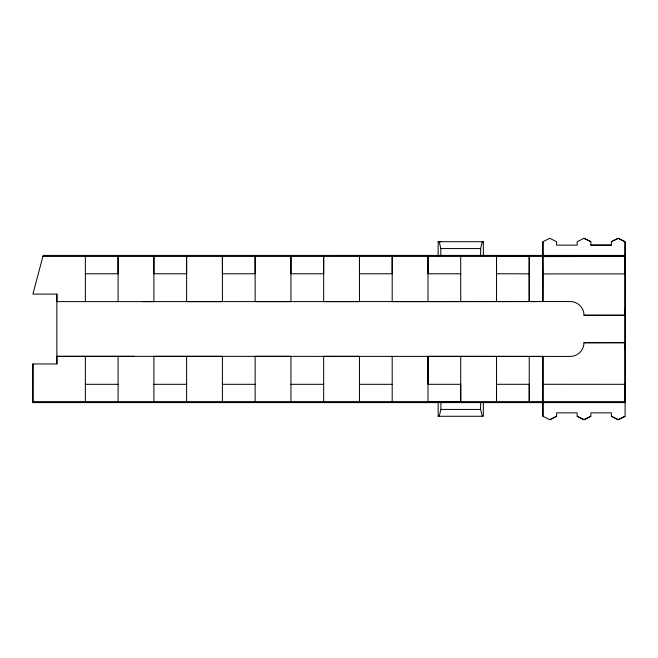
<?xml version="1.0" encoding="UTF-8"?>
<svg xmlns="http://www.w3.org/2000/svg" width="658" height="658" viewBox="0 0 658 658"><rect width="100%" height="100%" fill="white"/><g stroke="black" fill="none" stroke-linecap="round" stroke-linejoin="round"><path stroke-width="0.99" d="M153.89 401.635L153.89 356.34L570.264 356.414A13.695 13.695 0 0 0 583.95 342.719L625.059 342.719L625.1 402.606L32.9 402.589L32.925 363.948L56.884 363.948L56.884 356.34L134.306 356.34M56.859 363.932L56.859 294.101L32.9 294.101L43.173 255.411L625.1 255.419M118.086 301.619L118.086 256.439L118.086 273.761L85.367 273.761M427.996 401.635L427.996 356.34L542.957 356.422L542.924 401.627L542.94 356.43M438.162 401.906L438.17 416.284L439.199 416.284L440.909 409.44L440.909 402.597M427.996 401.61L460.715 401.635L460.723 384.313L427.996 384.321L427.996 356.34M496.527 301.578L496.519 256.431L529.213 256.48L529.205 301.57L529.197 256.521M542.924 255.411L542.924 241.716L549.775 238.295L556.61 241.716L556.619 245.138L577.156 245.138L577.148 241.716L583.991 238.295L590.843 241.716L590.843 245.138L611.381 245.138L611.381 241.716L618.224 238.295L625.075 241.716L625.084 416.284L618.232 419.705L611.381 416.284L611.389 412.862L590.843 412.862L590.843 416.284L583.991 419.705L577.156 416.284L577.156 412.862L556.619 412.862L556.619 416.284L549.767 419.705L542.924 416.284L542.924 402.597M32.925 401.635L625.092 401.627L625.092 384.313L542.932 384.288M625.084 349.538L625.084 308.462M625.1 273.744L625.075 241.716L618.216 238.295L611.381 241.716M543.047 273.925L542.891 256.48L542.908 301.561L543.047 273.925L625.059 273.901M583.95 342.728L625.059 342.678M56.884 356.34L222.42 356.34L222.42 401.635M480.611 255.419L480.611 248.568L482.314 241.716L483.342 241.716L483.342 256.094M42.934 256.439L625.092 256.423L543.08 256.595M549.767 419.705L556.619 416.284M590.843 416.284L584 419.705L577.156 416.284M625.084 416.284L618.24 419.705L611.389 416.284M438.154 256.094L438.154 241.725L483.342 241.716M438.154 241.725L440.827 241.716M590.843 245.138L611.381 245.138M439.182 241.716L440.827 248.568L480.611 248.568M460.723 273.761L427.996 273.761L427.996 256.464L427.996 301.619L536.722 301.561M142.753 301.611L153.89 301.619L153.89 256.439L153.89 273.761L186.617 273.761L186.617 256.439L186.617 301.619L222.42 301.619L222.42 256.439L222.42 273.761L255.139 273.761L255.139 256.439L255.139 301.619L290.943 301.619L290.943 256.439L290.943 273.761L323.67 273.761L323.67 256.439L323.67 301.619L359.474 301.619L359.474 256.439L359.474 273.761L392.193 273.761L392.193 256.439L392.193 301.619L427.996 301.619M56.884 294.118L56.884 301.619L570.305 301.553A13.703 13.703 0 0 1 583.991 315.248L625.067 315.256L625.092 256.423M583.991 315.248L625.067 315.256M85.367 384.321L118.086 384.321M153.89 384.321L186.617 384.321M222.42 384.321L255.139 384.321M290.943 384.321L323.67 384.321M359.474 384.321L392.193 384.321M440.909 409.44L480.603 409.44L482.322 416.284M438.17 416.284L483.35 416.284L483.35 401.906M529.197 273.843L496.527 273.761L496.519 256.447M583.991 238.295L590.843 241.716M32.9 363.932L32.9 402.589M625.075 384.313L625.092 401.627M542.924 241.725L542.932 256.094M542.916 401.906L542.924 416.284M529.229 356.422L529.238 401.627L529.246 384.297L496.527 384.305L496.519 401.635L496.527 356.389M480.603 402.589L480.603 409.44M460.715 256.431L460.723 301.594M460.723 356.365L460.715 401.635M440.827 248.568L440.827 255.411M392.193 356.34L392.193 401.635M359.474 401.635L359.474 356.34L323.67 356.34L323.67 401.635M290.943 401.635L290.943 356.34L255.139 356.34L255.139 401.635M186.617 356.34L186.617 401.635M118.086 356.34L118.086 401.635M85.367 256.439L85.367 301.619M85.367 356.34L85.367 401.635"/></g></svg>
